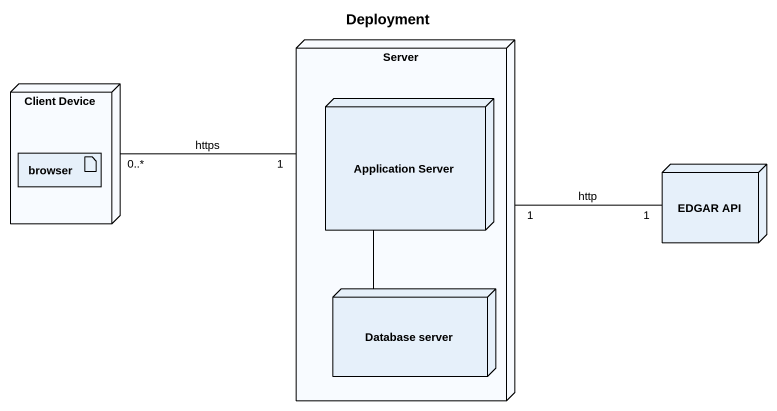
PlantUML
@startuml
title Deployment
node Server {
  node "Application Server" as Application_Server
  node "Database server" as Database_server
}
node "Client Device" as Client_Device {
  artifact browser
}
node "EDGAR API" as EDGAR_API
Server "1" -right- "1" EDGAR_API : http
Client_Device "0..*" -right- "1" Server : https
Application_Server -- Database_server
@enduml
